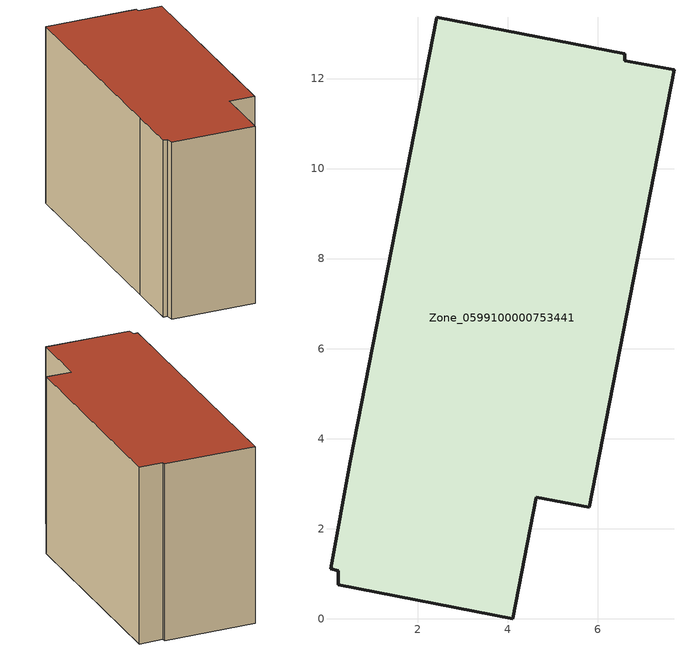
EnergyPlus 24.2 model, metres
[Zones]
Zone_0599100000753441
 floor ground (C_G): 0.5,3.5 2.41,13.36 6.59,12.55 6.59,12.4 7.69,12.2 5.8,2.47 4.63,2.7 4.1,0 0.23,0.75 0.23,1.06 0.06,1.11 z0
 wall outside (C_F): 2.41,13.36 0.5,3.5 0.06,1.11 0.23,1.06 0.23,0.75 4.1,0 4.63,2.7 5.8,2.47 7.69,12.2 6.59,12.4 6.59,12.55 2.41,13.36 z0:8.46
 roof outside (C_R): 0.23,0.75 4.1,0 4.63,2.7 5.8,2.47 7.69,12.2 6.59,12.4 6.59,12.55 2.41,13.36 0.5,3.5 0.06,1.11 0.23,1.06 z8.46
[BUILDING]
Pand.0599100000753441: North Axis=0; Terrain=City; Loads Convergence Tolerance Value=0.04; Temperature Convergence Tolerance Value=0.4; Solar Distribution=FullExterior; Maximum Number of Warmup Days=25; Minimum Number of Warmup Days=1
[Site:Location]
Rotterdam.The.Hague.AP_ZH_NLD Design_Conditions: Latitude=51.96; Longitude=4.45; Time Zone=1; Elevation=-4.5
[SITE:GROUNDTEMPERATURE:BUILDINGSURFACE]
18, 18, 18, 18, 18, 18, 18, 18, 18, 18, 18, 18
[MATERIAL] Thermal Absorptance=0.9; Solar Absorptance=0.7; Visible Absorptance=0.7
Name | Roughness | Thickness | Conductivity | Density | Specific Heat
G.TI.2006-2014 | MediumSmooth | 0.15 | 0.06 | 540 | 1210
F.TI.2006-2014 | Rough | 0.3 | 0.12 | 1920 | 840
R.TI.2006-2014 | MediumRough | 0.2 | 0.08 | 1500 | 1000
[CONSTRUCTION]
C_G: G.TI.2006-2014
C_F: F.TI.2006-2014
C_R: R.TI.2006-2014
[ZONE]
Zone_0599100000753441: Type=1; Multiplier=1; Ceiling Height=Autocalculate; Volume=Autocalculate; Floor Area=autocalculate; Part of Total Floor Area=Yes
[ZONEINFILTRATION:DESIGNFLOWRATE]
Infil_Zone_0599100000753441: Zone or ZoneList or Space or SpaceList=Zone_0599100000753441; Schedule=AlwaysOn; Design Flow Rate Calculation Method=Flow/Area; Flow Rate per Floor Area=0.0015; Constant Term Coefficient=1; Temperature Term Coefficient=0; Velocity Term Coefficient=0; Velocity Squared Term Coefficient=0
[HVACTEMPLATE:ZONE:IDEALLOADSAIRSYSTEM]
Zone_0599100000753441: Maximum Heating Supply Air Temperature=50; Minimum Cooling Supply Air Temperature=13; Maximum Heating Supply Air Humidity Ratio=0.0156; Minimum Cooling Supply Air Humidity Ratio=0.0077; Heating Limit=NoLimit; Cooling Limit=NoLimit; Dehumidification Control Type=ConstantSensibleHeatRatio; Cooling Sensible Heat Ratio=0.7; Dehumidification Setpoint=60; Humidification Control Type=None; Humidification Setpoint=30; Outdoor Air Method=None; Outdoor Air Flow Rate per Person=0.00944; Outdoor Air Flow Rate per Zone Floor Area=0; Outdoor Air Flow Rate per Zone=0; Demand Controlled Ventilation Type=None; Outdoor Air Economizer Type=NoEconomizer; Heat Recovery Type=None; Sensible Heat Recovery Effectiveness=0.7; Latent Heat Recovery Effectiveness=0.65
[ZONECONTROL:THERMOSTAT]
ThermostatControl_Zone_0599100000753441: Zone or ZoneList=Zone_0599100000753441; Control Type Schedule=DualSetpointControlType; Control 1=Thermostat_Zone_0599100000753441; Temperature Difference Between Cutout And Setpoint=0
[THERMOSTATSETPOINT:DUALSETPOINT]
Thermostat_Zone_0599100000753441: Heating Setpoint Temperature Schedule=HeatingSetpoint_Zone_0599100000753441; Cooling Setpoint Temperature Schedule=CoolingSetpoint_Zone_0599100000753441
[SCHEDULE:COMPACT]
HeatingSetpoint_Zone_0599100000753441: Through: 12/31, For: AllDays, Until: 24:00, 21
CoolingSetpoint_Zone_0599100000753441: Through: 12/31, For: AllDays, Until: 24:00, 24
DualSetpointControlType: Through: 12/31, For: AllDays, Until: 24:00, 4
AlwaysOn: Through: 12/31, For: AllDays, Until: 24:00, 1
